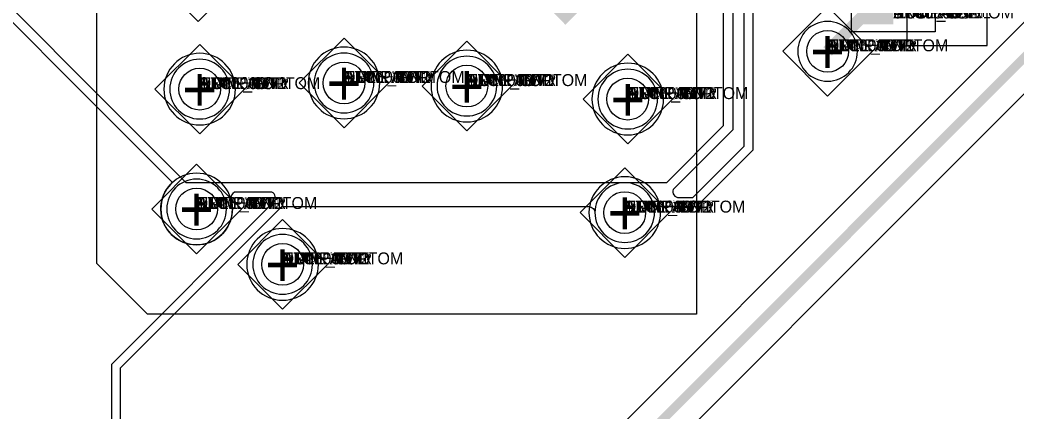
# Model space of a CAD drawing. Extents: x 0 to 323, y 0 to 320.
# Drawn here: x 155.11 to 171.82, y 55.01 to 61.58 of the extents above; entities that cross this region are included whole.
import ezdxf
from ezdxf.enums import TextEntityAlignment as Align

# ---------------------------------------------------------------- set-up
doc = ezdxf.new("R2010")
doc.units = 0
doc.header["$MEASUREMENT"] = 0
doc.layers.get('0').update_dxf_attribs({"linetype": 'CONTINUOUS'})
for name, color, linetype in [('CDN_FIGURES', 7, 'CONTINUOUS'), ('ETCH_BOTTOM', 7, 'CONTINUOUS'), ('ETCH_GND', 3, 'CONTINUOUS'), ('ETCH_INT1', 4, 'CONTINUOUS'), ('ETCH_INT2', 5, 'CONTINUOUS'), ('ETCH_PWR', 6, 'CONTINUOUS'), ('ETCH_TOP', 2, 'CONTINUOUS'), ('MANUFACTURING_NCLEGEND-1-6', 8, 'CONTINUOUS'), ('PACKAGE_GEOMETRY_ASSEMBLY_TOP', 11, 'CONTINUOUS')]:
    doc.layers.add(name, color=color, linetype=linetype)

# ---------------------------------------------------------------- blocks, each defined once
blk = doc.blocks.new('FIGURE_DIAMOND')
at = {"layer": 'CDN_FIGURES'}
blk.add_lwpolyline([(-0.5, 0), (0, 0.5), (0.5, 0), (0, -0.5)], close=True, dxfattribs=at)
blk = doc.blocks.new('PAD_INFO')
for tag in ['SHAPE_TYPE', 'PAD_HEIGHT', 'PAD_LAYER', 'PAD_TYPE', 'PAD_WIDTH']:
    blk.add_attdef(tag, (0, 0), '', height=0.2)
at = {"flags": 2}
blk.add_attdef('CDN_TYPE', (0, 0), '', height=0.2, dxfattribs=at)
blk = doc.blocks.new('DRILL_INFO')
at = {"flags": 2}
blk.add_attdef('CDN_TYPE', (0, 0), '', height=0.2, dxfattribs=at)
for tag in ['FSHAPE', 'FCHAR', 'DRILL_HEIGHT', 'DIAMETER', 'PLATED', 'DRILL_WIDTH']:
    blk.add_attdef(tag, (0, 0), '', height=0.2)
blk = doc.blocks.new('VIA0700X0300')
at = {"layer": 'ETCH_BOTTOM'}
blk.add_circle((0, 0), 0.35, dxfattribs=at)
at = {"layer": 'ETCH_GND'}
blk.add_circle((0, 0), 0.35, dxfattribs=at)
at = {"layer": 'ETCH_INT1'}
blk.add_circle((0, 0), 0.35, dxfattribs=at)
at = {"layer": 'ETCH_INT2'}
blk.add_circle((0, 0), 0.35, dxfattribs=at)
at = {"layer": 'ETCH_PWR'}
blk.add_circle((0, 0), 0.35, dxfattribs=at)
at = {"layer": 'ETCH_TOP'}
blk.add_circle((0, 0), 0.35, dxfattribs=at)
ref = blk.add_blockref('PAD_INFO', (0, 0))
ref.add_attrib('PAD_LAYER', 'ETCH_TOP', (0, 0), dxfattribs={"height": 0.2})
ref.add_attrib('SHAPE_TYPE', 'NULL', (0, 0), dxfattribs={"height": 0.2})
ref.add_attrib('PAD_TYPE', 'ANTIPAD', (0, 0), dxfattribs={"height": 0.2})
ref.add_attrib('PAD_WIDTH', '0.000000', (0, 0), dxfattribs={"height": 0.2})
ref.add_attrib('PAD_HEIGHT', '0.000000', (0, 0), dxfattribs={"height": 0.2})
ref = blk.add_blockref('PAD_INFO', (0, 0))
ref.add_attrib('PAD_LAYER', 'ETCH_GND', (0, 0), dxfattribs={"height": 0.2})
ref.add_attrib('SHAPE_TYPE', 'NULL', (0, 0), dxfattribs={"height": 0.2})
ref.add_attrib('PAD_TYPE', 'ANTIPAD', (0, 0), dxfattribs={"height": 0.2})
ref.add_attrib('PAD_WIDTH', '0.000000', (0, 0), dxfattribs={"height": 0.2})
ref.add_attrib('PAD_HEIGHT', '0.000000', (0, 0), dxfattribs={"height": 0.2})
ref = blk.add_blockref('PAD_INFO', (0, 0))
ref.add_attrib('PAD_LAYER', 'ETCH_INT1', (0, 0), dxfattribs={"height": 0.2})
ref.add_attrib('SHAPE_TYPE', 'NULL', (0, 0), dxfattribs={"height": 0.2})
ref.add_attrib('PAD_TYPE', 'ANTIPAD', (0, 0), dxfattribs={"height": 0.2})
ref.add_attrib('PAD_WIDTH', '0.000000', (0, 0), dxfattribs={"height": 0.2})
ref.add_attrib('PAD_HEIGHT', '0.000000', (0, 0), dxfattribs={"height": 0.2})
ref = blk.add_blockref('PAD_INFO', (0, 0))
ref.add_attrib('PAD_LAYER', 'ETCH_INT2', (0, 0), dxfattribs={"height": 0.2})
ref.add_attrib('SHAPE_TYPE', 'NULL', (0, 0), dxfattribs={"height": 0.2})
ref.add_attrib('PAD_TYPE', 'ANTIPAD', (0, 0), dxfattribs={"height": 0.2})
ref.add_attrib('PAD_WIDTH', '0.000000', (0, 0), dxfattribs={"height": 0.2})
ref.add_attrib('PAD_HEIGHT', '0.000000', (0, 0), dxfattribs={"height": 0.2})
ref = blk.add_blockref('PAD_INFO', (0, 0))
ref.add_attrib('PAD_LAYER', 'ETCH_PWR', (0, 0), dxfattribs={"height": 0.2})
ref.add_attrib('SHAPE_TYPE', 'NULL', (0, 0), dxfattribs={"height": 0.2})
ref.add_attrib('PAD_TYPE', 'ANTIPAD', (0, 0), dxfattribs={"height": 0.2})
ref.add_attrib('PAD_WIDTH', '0.000000', (0, 0), dxfattribs={"height": 0.2})
ref.add_attrib('PAD_HEIGHT', '0.000000', (0, 0), dxfattribs={"height": 0.2})
ref = blk.add_blockref('PAD_INFO', (0, 0))
ref.add_attrib('PAD_LAYER', 'ETCH_BOTTOM', (0, 0), dxfattribs={"height": 0.2})
ref.add_attrib('SHAPE_TYPE', 'NULL', (0, 0), dxfattribs={"height": 0.2})
ref.add_attrib('PAD_TYPE', 'ANTIPAD', (0, 0), dxfattribs={"height": 0.2})
ref.add_attrib('PAD_WIDTH', '0.000000', (0, 0), dxfattribs={"height": 0.2})
ref.add_attrib('PAD_HEIGHT', '0.000000', (0, 0), dxfattribs={"height": 0.2})
ref = blk.add_blockref('PAD_INFO', (0, 0))
ref.add_attrib('PAD_LAYER', 'ETCH_TOP', (0, 0), dxfattribs={"height": 0.2})
ref.add_attrib('SHAPE_TYPE', 'NULL', (0, 0), dxfattribs={"height": 0.2})
ref.add_attrib('PAD_TYPE', 'THERMAL', (0, 0), dxfattribs={"height": 0.2})
ref.add_attrib('PAD_WIDTH', '0.000000', (0, 0), dxfattribs={"height": 0.2})
ref.add_attrib('PAD_HEIGHT', '0.000000', (0, 0), dxfattribs={"height": 0.2})
ref = blk.add_blockref('PAD_INFO', (0, 0))
ref.add_attrib('PAD_LAYER', 'ETCH_GND', (0, 0), dxfattribs={"height": 0.2})
ref.add_attrib('SHAPE_TYPE', 'NULL', (0, 0), dxfattribs={"height": 0.2})
ref.add_attrib('PAD_TYPE', 'THERMAL', (0, 0), dxfattribs={"height": 0.2})
ref.add_attrib('PAD_WIDTH', '0.000000', (0, 0), dxfattribs={"height": 0.2})
ref.add_attrib('PAD_HEIGHT', '0.000000', (0, 0), dxfattribs={"height": 0.2})
ref = blk.add_blockref('PAD_INFO', (0, 0))
ref.add_attrib('PAD_LAYER', 'ETCH_INT1', (0, 0), dxfattribs={"height": 0.2})
ref.add_attrib('SHAPE_TYPE', 'NULL', (0, 0), dxfattribs={"height": 0.2})
ref.add_attrib('PAD_TYPE', 'THERMAL', (0, 0), dxfattribs={"height": 0.2})
ref.add_attrib('PAD_WIDTH', '0.000000', (0, 0), dxfattribs={"height": 0.2})
ref.add_attrib('PAD_HEIGHT', '0.000000', (0, 0), dxfattribs={"height": 0.2})
ref = blk.add_blockref('PAD_INFO', (0, 0))
ref.add_attrib('PAD_LAYER', 'ETCH_INT2', (0, 0), dxfattribs={"height": 0.2})
ref.add_attrib('SHAPE_TYPE', 'NULL', (0, 0), dxfattribs={"height": 0.2})
ref.add_attrib('PAD_TYPE', 'THERMAL', (0, 0), dxfattribs={"height": 0.2})
ref.add_attrib('PAD_WIDTH', '0.000000', (0, 0), dxfattribs={"height": 0.2})
ref.add_attrib('PAD_HEIGHT', '0.000000', (0, 0), dxfattribs={"height": 0.2})
ref = blk.add_blockref('PAD_INFO', (0, 0))
ref.add_attrib('PAD_LAYER', 'ETCH_PWR', (0, 0), dxfattribs={"height": 0.2})
ref.add_attrib('SHAPE_TYPE', 'NULL', (0, 0), dxfattribs={"height": 0.2})
ref.add_attrib('PAD_TYPE', 'THERMAL', (0, 0), dxfattribs={"height": 0.2})
ref.add_attrib('PAD_WIDTH', '0.000000', (0, 0), dxfattribs={"height": 0.2})
ref.add_attrib('PAD_HEIGHT', '0.000000', (0, 0), dxfattribs={"height": 0.2})
ref = blk.add_blockref('PAD_INFO', (0, 0))
ref.add_attrib('PAD_LAYER', 'ETCH_BOTTOM', (0, 0), dxfattribs={"height": 0.2})
ref.add_attrib('SHAPE_TYPE', 'NULL', (0, 0), dxfattribs={"height": 0.2})
ref.add_attrib('PAD_TYPE', 'THERMAL', (0, 0), dxfattribs={"height": 0.2})
ref.add_attrib('PAD_WIDTH', '0.000000', (0, 0), dxfattribs={"height": 0.2})
ref.add_attrib('PAD_HEIGHT', '0.000000', (0, 0), dxfattribs={"height": 0.2})
ref = blk.add_blockref('PAD_INFO', (0, 0))
ref.add_attrib('PAD_LAYER', 'ETCH_TOP', (0, 0), dxfattribs={"height": 0.2})
ref.add_attrib('SHAPE_TYPE', 'CIRCLE', (0, 0), dxfattribs={"height": 0.2})
ref.add_attrib('PAD_TYPE', 'REGULAR', (0, 0), dxfattribs={"height": 0.2})
ref.add_attrib('PAD_WIDTH', '0.700000', (0, 0), dxfattribs={"height": 0.2})
ref.add_attrib('PAD_HEIGHT', '0.700000', (0, 0), dxfattribs={"height": 0.2})
ref = blk.add_blockref('PAD_INFO', (0, 0))
ref.add_attrib('PAD_LAYER', 'ETCH_GND', (0, 0), dxfattribs={"height": 0.2})
ref.add_attrib('SHAPE_TYPE', 'CIRCLE', (0, 0), dxfattribs={"height": 0.2})
ref.add_attrib('PAD_TYPE', 'REGULAR', (0, 0), dxfattribs={"height": 0.2})
ref.add_attrib('PAD_WIDTH', '0.700000', (0, 0), dxfattribs={"height": 0.2})
ref.add_attrib('PAD_HEIGHT', '0.700000', (0, 0), dxfattribs={"height": 0.2})
ref = blk.add_blockref('PAD_INFO', (0, 0))
ref.add_attrib('PAD_LAYER', 'ETCH_INT1', (0, 0), dxfattribs={"height": 0.2})
ref.add_attrib('SHAPE_TYPE', 'CIRCLE', (0, 0), dxfattribs={"height": 0.2})
ref.add_attrib('PAD_TYPE', 'REGULAR', (0, 0), dxfattribs={"height": 0.2})
ref.add_attrib('PAD_WIDTH', '0.700000', (0, 0), dxfattribs={"height": 0.2})
ref.add_attrib('PAD_HEIGHT', '0.700000', (0, 0), dxfattribs={"height": 0.2})
ref = blk.add_blockref('PAD_INFO', (0, 0))
ref.add_attrib('PAD_LAYER', 'ETCH_INT2', (0, 0), dxfattribs={"height": 0.2})
ref.add_attrib('SHAPE_TYPE', 'CIRCLE', (0, 0), dxfattribs={"height": 0.2})
ref.add_attrib('PAD_TYPE', 'REGULAR', (0, 0), dxfattribs={"height": 0.2})
ref.add_attrib('PAD_WIDTH', '0.700000', (0, 0), dxfattribs={"height": 0.2})
ref.add_attrib('PAD_HEIGHT', '0.700000', (0, 0), dxfattribs={"height": 0.2})
ref = blk.add_blockref('PAD_INFO', (0, 0))
ref.add_attrib('PAD_LAYER', 'ETCH_PWR', (0, 0), dxfattribs={"height": 0.2})
ref.add_attrib('SHAPE_TYPE', 'CIRCLE', (0, 0), dxfattribs={"height": 0.2})
ref.add_attrib('PAD_TYPE', 'REGULAR', (0, 0), dxfattribs={"height": 0.2})
ref.add_attrib('PAD_WIDTH', '0.700000', (0, 0), dxfattribs={"height": 0.2})
ref.add_attrib('PAD_HEIGHT', '0.700000', (0, 0), dxfattribs={"height": 0.2})
ref = blk.add_blockref('PAD_INFO', (0, 0))
ref.add_attrib('PAD_LAYER', 'ETCH_BOTTOM', (0, 0), dxfattribs={"height": 0.2})
ref.add_attrib('SHAPE_TYPE', 'CIRCLE', (0, 0), dxfattribs={"height": 0.2})
ref.add_attrib('PAD_TYPE', 'REGULAR', (0, 0), dxfattribs={"height": 0.2})
ref.add_attrib('PAD_WIDTH', '0.700000', (0, 0), dxfattribs={"height": 0.2})
ref.add_attrib('PAD_HEIGHT', '0.700000', (0, 0), dxfattribs={"height": 0.2})
ref = blk.add_blockref('DRILL_INFO', (0, 0))
ref.add_attrib('DIAMETER', '0.300000', (0, 0), dxfattribs={"height": 0.2})
ref.add_attrib('PLATED', 'PLATED', (0, 0), dxfattribs={"height": 0.2})
ref.add_attrib('FSHAPE', 'DIAMOND', (0, 0), dxfattribs={"height": 0.2})
ref.add_attrib('FCHAR', '+', (0, 0), dxfattribs={"height": 0.2})
ref.add_attrib('DRILL_WIDTH', '1.500000', (0, 0), dxfattribs={"height": 0.2})
ref.add_attrib('DRILL_HEIGHT', '1.500000', (0, 0), dxfattribs={"height": 0.2})
for tag in ['CDN_TYPE', 'PIN']:
    blk.add_attdef(tag, (0, 0), '', height=0.2)
at = {"flags": 2}
for tag in ['PSTKNAME', 'BBV']:
    blk.add_attdef(tag, (0, 0), '', height=0.2, dxfattribs=at)
blk = doc.blocks.new('RC1400X0450TS')
at = {"layer": 'ETCH_TOP'}
blk.add_lwpolyline([(-0.7, -0.225), (-0.7, 0.225), (0.7, 0.225), (0.7, -0.225)], close=True, dxfattribs=at)
ref = blk.add_blockref('PAD_INFO', (0, 0))
ref.add_attrib('PAD_LAYER', 'ETCH_TOP', (0, 0), dxfattribs={"height": 0.2})
ref.add_attrib('SHAPE_TYPE', 'NULL', (0, 0), dxfattribs={"height": 0.2})
ref.add_attrib('PAD_TYPE', 'ANTIPAD', (0, 0), dxfattribs={"height": 0.2})
ref.add_attrib('PAD_WIDTH', '0.000000', (0, 0), dxfattribs={"height": 0.2})
ref.add_attrib('PAD_HEIGHT', '0.000000', (0, 0), dxfattribs={"height": 0.2})
ref = blk.add_blockref('PAD_INFO', (0, 0))
ref.add_attrib('PAD_LAYER', 'ETCH_GND', (0, 0), dxfattribs={"height": 0.2})
ref.add_attrib('SHAPE_TYPE', 'NULL', (0, 0), dxfattribs={"height": 0.2})
ref.add_attrib('PAD_TYPE', 'ANTIPAD', (0, 0), dxfattribs={"height": 0.2})
ref.add_attrib('PAD_WIDTH', '0.000000', (0, 0), dxfattribs={"height": 0.2})
ref.add_attrib('PAD_HEIGHT', '0.000000', (0, 0), dxfattribs={"height": 0.2})
ref = blk.add_blockref('PAD_INFO', (0, 0))
ref.add_attrib('PAD_LAYER', 'ETCH_INT1', (0, 0), dxfattribs={"height": 0.2})
ref.add_attrib('SHAPE_TYPE', 'NULL', (0, 0), dxfattribs={"height": 0.2})
ref.add_attrib('PAD_TYPE', 'ANTIPAD', (0, 0), dxfattribs={"height": 0.2})
ref.add_attrib('PAD_WIDTH', '0.000000', (0, 0), dxfattribs={"height": 0.2})
ref.add_attrib('PAD_HEIGHT', '0.000000', (0, 0), dxfattribs={"height": 0.2})
ref = blk.add_blockref('PAD_INFO', (0, 0))
ref.add_attrib('PAD_LAYER', 'ETCH_INT2', (0, 0), dxfattribs={"height": 0.2})
ref.add_attrib('SHAPE_TYPE', 'NULL', (0, 0), dxfattribs={"height": 0.2})
ref.add_attrib('PAD_TYPE', 'ANTIPAD', (0, 0), dxfattribs={"height": 0.2})
ref.add_attrib('PAD_WIDTH', '0.000000', (0, 0), dxfattribs={"height": 0.2})
ref.add_attrib('PAD_HEIGHT', '0.000000', (0, 0), dxfattribs={"height": 0.2})
ref = blk.add_blockref('PAD_INFO', (0, 0))
ref.add_attrib('PAD_LAYER', 'ETCH_PWR', (0, 0), dxfattribs={"height": 0.2})
ref.add_attrib('SHAPE_TYPE', 'NULL', (0, 0), dxfattribs={"height": 0.2})
ref.add_attrib('PAD_TYPE', 'ANTIPAD', (0, 0), dxfattribs={"height": 0.2})
ref.add_attrib('PAD_WIDTH', '0.000000', (0, 0), dxfattribs={"height": 0.2})
ref.add_attrib('PAD_HEIGHT', '0.000000', (0, 0), dxfattribs={"height": 0.2})
ref = blk.add_blockref('PAD_INFO', (0, 0))
ref.add_attrib('PAD_LAYER', 'ETCH_BOTTOM', (0, 0), dxfattribs={"height": 0.2})
ref.add_attrib('SHAPE_TYPE', 'NULL', (0, 0), dxfattribs={"height": 0.2})
ref.add_attrib('PAD_TYPE', 'ANTIPAD', (0, 0), dxfattribs={"height": 0.2})
ref.add_attrib('PAD_WIDTH', '0.000000', (0, 0), dxfattribs={"height": 0.2})
ref.add_attrib('PAD_HEIGHT', '0.000000', (0, 0), dxfattribs={"height": 0.2})
ref = blk.add_blockref('PAD_INFO', (0, 0))
ref.add_attrib('PAD_LAYER', 'ETCH_TOP', (0, 0), dxfattribs={"height": 0.2})
ref.add_attrib('SHAPE_TYPE', 'NULL', (0, 0), dxfattribs={"height": 0.2})
ref.add_attrib('PAD_TYPE', 'THERMAL', (0, 0), dxfattribs={"height": 0.2})
ref.add_attrib('PAD_WIDTH', '0.000000', (0, 0), dxfattribs={"height": 0.2})
ref.add_attrib('PAD_HEIGHT', '0.000000', (0, 0), dxfattribs={"height": 0.2})
ref = blk.add_blockref('PAD_INFO', (0, 0))
ref.add_attrib('PAD_LAYER', 'ETCH_GND', (0, 0), dxfattribs={"height": 0.2})
ref.add_attrib('SHAPE_TYPE', 'NULL', (0, 0), dxfattribs={"height": 0.2})
ref.add_attrib('PAD_TYPE', 'THERMAL', (0, 0), dxfattribs={"height": 0.2})
ref.add_attrib('PAD_WIDTH', '0.000000', (0, 0), dxfattribs={"height": 0.2})
ref.add_attrib('PAD_HEIGHT', '0.000000', (0, 0), dxfattribs={"height": 0.2})
ref = blk.add_blockref('PAD_INFO', (0, 0))
ref.add_attrib('PAD_LAYER', 'ETCH_INT1', (0, 0), dxfattribs={"height": 0.2})
ref.add_attrib('SHAPE_TYPE', 'NULL', (0, 0), dxfattribs={"height": 0.2})
ref.add_attrib('PAD_TYPE', 'THERMAL', (0, 0), dxfattribs={"height": 0.2})
ref.add_attrib('PAD_WIDTH', '0.000000', (0, 0), dxfattribs={"height": 0.2})
ref.add_attrib('PAD_HEIGHT', '0.000000', (0, 0), dxfattribs={"height": 0.2})
ref = blk.add_blockref('PAD_INFO', (0, 0))
ref.add_attrib('PAD_LAYER', 'ETCH_INT2', (0, 0), dxfattribs={"height": 0.2})
ref.add_attrib('SHAPE_TYPE', 'NULL', (0, 0), dxfattribs={"height": 0.2})
ref.add_attrib('PAD_TYPE', 'THERMAL', (0, 0), dxfattribs={"height": 0.2})
ref.add_attrib('PAD_WIDTH', '0.000000', (0, 0), dxfattribs={"height": 0.2})
ref.add_attrib('PAD_HEIGHT', '0.000000', (0, 0), dxfattribs={"height": 0.2})
ref = blk.add_blockref('PAD_INFO', (0, 0))
ref.add_attrib('PAD_LAYER', 'ETCH_PWR', (0, 0), dxfattribs={"height": 0.2})
ref.add_attrib('SHAPE_TYPE', 'NULL', (0, 0), dxfattribs={"height": 0.2})
ref.add_attrib('PAD_TYPE', 'THERMAL', (0, 0), dxfattribs={"height": 0.2})
ref.add_attrib('PAD_WIDTH', '0.000000', (0, 0), dxfattribs={"height": 0.2})
ref.add_attrib('PAD_HEIGHT', '0.000000', (0, 0), dxfattribs={"height": 0.2})
ref = blk.add_blockref('PAD_INFO', (0, 0))
ref.add_attrib('PAD_LAYER', 'ETCH_BOTTOM', (0, 0), dxfattribs={"height": 0.2})
ref.add_attrib('SHAPE_TYPE', 'NULL', (0, 0), dxfattribs={"height": 0.2})
ref.add_attrib('PAD_TYPE', 'THERMAL', (0, 0), dxfattribs={"height": 0.2})
ref.add_attrib('PAD_WIDTH', '0.000000', (0, 0), dxfattribs={"height": 0.2})
ref.add_attrib('PAD_HEIGHT', '0.000000', (0, 0), dxfattribs={"height": 0.2})
ref = blk.add_blockref('PAD_INFO', (0, 0))
ref.add_attrib('PAD_LAYER', 'ETCH_TOP', (0, 0), dxfattribs={"height": 0.2})
ref.add_attrib('SHAPE_TYPE', 'RECTANGLE', (0, 0), dxfattribs={"height": 0.2})
ref.add_attrib('PAD_TYPE', 'REGULAR', (0, 0), dxfattribs={"height": 0.2})
ref.add_attrib('PAD_WIDTH', '1.400000', (0, 0), dxfattribs={"height": 0.2})
ref.add_attrib('PAD_HEIGHT', '0.450000', (0, 0), dxfattribs={"height": 0.2})
ref = blk.add_blockref('PAD_INFO', (0, 0))
ref.add_attrib('PAD_LAYER', 'ETCH_GND', (0, 0), dxfattribs={"height": 0.2})
ref.add_attrib('SHAPE_TYPE', 'NULL', (0, 0), dxfattribs={"height": 0.2})
ref.add_attrib('PAD_TYPE', 'REGULAR', (0, 0), dxfattribs={"height": 0.2})
ref.add_attrib('PAD_WIDTH', '0.000000', (0, 0), dxfattribs={"height": 0.2})
ref.add_attrib('PAD_HEIGHT', '0.000000', (0, 0), dxfattribs={"height": 0.2})
ref = blk.add_blockref('PAD_INFO', (0, 0))
ref.add_attrib('PAD_LAYER', 'ETCH_INT1', (0, 0), dxfattribs={"height": 0.2})
ref.add_attrib('SHAPE_TYPE', 'NULL', (0, 0), dxfattribs={"height": 0.2})
ref.add_attrib('PAD_TYPE', 'REGULAR', (0, 0), dxfattribs={"height": 0.2})
ref.add_attrib('PAD_WIDTH', '0.000000', (0, 0), dxfattribs={"height": 0.2})
ref.add_attrib('PAD_HEIGHT', '0.000000', (0, 0), dxfattribs={"height": 0.2})
ref = blk.add_blockref('PAD_INFO', (0, 0))
ref.add_attrib('PAD_LAYER', 'ETCH_INT2', (0, 0), dxfattribs={"height": 0.2})
ref.add_attrib('SHAPE_TYPE', 'NULL', (0, 0), dxfattribs={"height": 0.2})
ref.add_attrib('PAD_TYPE', 'REGULAR', (0, 0), dxfattribs={"height": 0.2})
ref.add_attrib('PAD_WIDTH', '0.000000', (0, 0), dxfattribs={"height": 0.2})
ref.add_attrib('PAD_HEIGHT', '0.000000', (0, 0), dxfattribs={"height": 0.2})
ref = blk.add_blockref('PAD_INFO', (0, 0))
ref.add_attrib('PAD_LAYER', 'ETCH_PWR', (0, 0), dxfattribs={"height": 0.2})
ref.add_attrib('SHAPE_TYPE', 'NULL', (0, 0), dxfattribs={"height": 0.2})
ref.add_attrib('PAD_TYPE', 'REGULAR', (0, 0), dxfattribs={"height": 0.2})
ref.add_attrib('PAD_WIDTH', '0.000000', (0, 0), dxfattribs={"height": 0.2})
ref.add_attrib('PAD_HEIGHT', '0.000000', (0, 0), dxfattribs={"height": 0.2})
ref = blk.add_blockref('PAD_INFO', (0, 0))
ref.add_attrib('PAD_LAYER', 'ETCH_BOTTOM', (0, 0), dxfattribs={"height": 0.2})
ref.add_attrib('SHAPE_TYPE', 'NULL', (0, 0), dxfattribs={"height": 0.2})
ref.add_attrib('PAD_TYPE', 'REGULAR', (0, 0), dxfattribs={"height": 0.2})
ref.add_attrib('PAD_WIDTH', '0.000000', (0, 0), dxfattribs={"height": 0.2})
ref.add_attrib('PAD_HEIGHT', '0.000000', (0, 0), dxfattribs={"height": 0.2})
ref = blk.add_blockref('DRILL_INFO', (0, 0))
ref.add_attrib('DIAMETER', '0.000000', (0, 0), dxfattribs={"height": 0.2})
ref.add_attrib('PLATED', 'PLATED', (0, 0), dxfattribs={"height": 0.2})
ref.add_attrib('FSHAPE', 'NULL', (0, 0), dxfattribs={"height": 0.2})
ref.add_attrib('DRILL_WIDTH', '0.000000', (0, 0), dxfattribs={"height": 0.2})
ref.add_attrib('DRILL_HEIGHT', '0.000000', (0, 0), dxfattribs={"height": 0.2})
for tag in ['CDN_TYPE', 'PIN']:
    blk.add_attdef(tag, (0, 0), '', height=0.2)
at = {"flags": 2}
for tag in ['PSTKNAME', 'BBV']:
    blk.add_attdef(tag, (0, 0), '', height=0.2, dxfattribs=at)
blk = doc.blocks.new('F364')
at = {"layer": 'PACKAGE_GEOMETRY_ASSEMBLY_TOP'}
blk.add_lwpolyline([(0.225, -1.75), (1.575, -1.75), (1.575, 0.45), (0.225, 0.45)], close=True, dxfattribs=at)
at = {"layer": 'ETCH_TOP'}
ref = blk.add_blockref('RC1400X0450TS', (0, -1.3), dxfattribs=at)
ref.add_attrib('CDN_TYPE', 'PIN', (0, 0), dxfattribs={"height": 0.2})
ref.add_attrib('PIN', '2', (0, 0), dxfattribs={"height": 0.2})
at = {"flags": 2}
for tag in ['SYMBOL_TYPE', 'CDN_TYPE', 'REFDES']:
    blk.add_attdef(tag, (0, 0), '', height=0.2, dxfattribs=at)

msp = doc.modelspace()

# ---------------------------------------------------------------- linework, layer by layer
at = {"layer": 'ETCH_BOTTOM'}
for points in [[(158.125, 61.017, 1), (158.125, 59.817, 1)], [(160.544, 61.12, 1), (160.544, 59.92, 1)], [(162.603, 61.068, 1), (162.603, 59.868, 1)], [(165.3, 60.85, 1), (165.3, 59.65, 1)], [(158.074, 59.01, 1), (158.074, 57.81, 1)], [(165.25, 58.95, 1), (165.25, 57.75, 1)], [(159.515, 58.083, 1), (159.515, 56.883, 1)]]:
    msp.add_lwpolyline(points, format="xyb", close=True, dxfattribs=at)
at = {"layer": 'ETCH_GND'}
for points in [[(161.044, 60.52, 1), (160.044, 60.52, 1)], [(158.625, 60.417, 1), (157.625, 60.417, 1)], [(163.103, 60.468, 1), (162.103, 60.468, 1)], [(165.8, 60.25, 1), (164.8, 60.25, 1)], [(158.574, 58.41, 1), (157.574, 58.41, 1)], [(165.75, 58.35, 1), (164.75, 58.35, 1)], [(160.015, 57.483, 1), (159.015, 57.483, 1)]]:
    msp.add_lwpolyline(points, format="xyb", close=True, dxfattribs=at)
at = {"layer": 'ETCH_INT1'}
for points in [[(166.9, 77.2), (166.9, 70.791), (166.863, 70.781, 0.75525), (166.863, 69.819), (166.9, 69.808), (166.9, 59.8), (165.95, 58.85), (157.9, 58.85), (149.05, 67.7), (149.05, 102.1)], [(156.8, 43), (156.8, 55.75), (159.5, 58.45), (164.649, 58.45, -0.413636), (164.75, 58.349, 0.997603), (165.75, 58.349, -0.413636), (165.851, 58.45), (166.45, 58.45), (167.4, 59.4), (167.4, 69.999), (167.409, 70.013, 0.316177), (167.409, 70.588), (167.4, 70.601), (167.4, 77.6)], [(167.059, 77.359), (167.059, 70.672), (167.05, 70.669), (167.05, 69.93), (167.059, 69.928), (167.059, 59.734), (166.063, 58.739, 0.529074), (166.157, 58.6), (166.388, 58.6), (167.25, 59.462), (167.25, 77.538)], [(156.65, 42.938), (156.65, 55.812), (159.364, 58.527, 0.529023), (159.333, 58.691), (158.709, 58.691, 0.374267), (158.652, 58.571, -1.710308), (157.636, 58.82), (157.67, 58.856), (148.892, 67.634)]]:
    msp.add_lwpolyline(points, format="xyb", dxfattribs=at)
for points in [[(169.15, 61.05, 1), (168.15, 61.05, 1)], [(160.015, 57.483, 1), (159.015, 57.483, 1)]]:
    msp.add_lwpolyline(points, format="xyb", close=True, dxfattribs=at)
at = {"layer": 'ETCH_INT2'}
for points, format in [([(184.23, 75.5, 0.15, 0.15, 0), (184.23, 73.23, 0.15, 0.15, 0), (164.3, 53.3, 0.15, 0.15, 0), (164.3, 17.869, 0.15, 0.15, 0), (163.006, 16.575, 0.15, 0.15, 0), (134.669, 16.575, 0.15, 0.15, 0), (120.444, 30.8, 0.15, 0.15, 0), (105.2, 30.8, 0.15, 0.15, 0), (96.95, 39.05, 0.15, 0.15, 0), (90.963, 39.05, 0.15, 0.15, 0), (89.375, 40.638, 0.15, 0.15, 0), (89.375, 49.112, 0.15, 0.15, 0), (86.662, 51.825, 0.15, 0.15, 0), (85.825, 51.825, 0.15, 0.15, 0), (82.2, 55.45, 0.15, 0.15, 0)], "xyseb"), ([(120.62, 31.225), (134.845, 17), (158.901, 17, 0.569164), (158.99, 17.15, -1.683132), (161.01, 17.15, 0.569164), (161.099, 17), (161.441, 17, 0.569164), (161.53, 17.15, -1.111956), (163.643, 18.025, 0.569037), (163.812, 17.982), (163.875, 18.045), (163.875, 53.476), (183.805, 73.406), (183.805, 74.271)], "xyb"), ([(187.62, 74.315), (187.62, 71.185, -0.590873), (187.464, 71.099, 0.451835), (185.592, 70.55, -0.636779), (185.408, 70.55, 4.507415), (185.408, 69.45, -0.636779), (185.592, 69.45, 0.232087), (186.484, 68.732, -0.590771), (186.533, 68.561), (185.297, 67.325), (185.261, 67.325), (165.075, 47.139), (165.075, 16.705), (163.812, 15.442, -0.569037), (163.643, 15.485, 0.154807), (163.254, 16.062, -0.448627), (163.245, 16.213), (164.725, 17.693), (164.725, 53.124), (184.655, 73.054), (184.655, 74.271)], "xyb")]:
    msp.add_lwpolyline(points, format=format, dxfattribs=at)
for points in [[(161.044, 60.52, 1), (160.044, 60.52, 1)], [(158.625, 60.417, 1), (157.625, 60.417, 1)], [(163.103, 60.468, 1), (162.103, 60.468, 1)], [(165.8, 60.25, 1), (164.8, 60.25, 1)], [(158.574, 58.41, 1), (157.574, 58.41, 1)], [(165.75, 58.35, 1), (164.75, 58.35, 1)], [(160.015, 57.483, 1), (159.015, 57.483, 1)]]:
    msp.add_lwpolyline(points, format="xyb", close=True, dxfattribs=at)
at = {"layer": 'ETCH_PWR'}
for points in [[(169.15, 61.05, 1), (168.15, 61.05, 1)], [(161.044, 60.52, 1), (160.044, 60.52, 1)], [(158.625, 60.417, 1), (157.625, 60.417, 1)], [(163.103, 60.468, 1), (162.103, 60.468, 1)], [(165.8, 60.25, 1), (164.8, 60.25, 1)], [(158.574, 58.41, 1), (157.574, 58.41, 1)], [(165.75, 58.35, 1), (164.75, 58.35, 1)], [(160.015, 57.483, 1), (159.015, 57.483, 1)]]:
    msp.add_lwpolyline(points, format="xyb", close=True, dxfattribs=at)
at = {"layer": 'ETCH_TOP'}
msp.add_lwpolyline([(166.45, 61.9), (166.45, 56.65), (157.25, 56.65), (156.4, 57.5), (156.4, 63.5)], dxfattribs=at)
for points in [[(164.15, 61.6, 0.3, 0.3, 0), (165.25, 62.7, 0.3, 0.3, 0), (165.25, 62.85, 0.3, 0.3, 0)], [(169.75, 61.6, 0.2, 0.2, 0), (169.2, 61.6, 0.2, 0.2, 0), (168.65, 61.05, 0.2, 0.2, 0)]]:
    msp.add_lwpolyline(points, format="xyseb", dxfattribs=at)

# ---------------------------------------------------------------- block references
msp.add_blockref('F364', (169.75, 62.9))
for p in [(168.65, 61.05), (160.544, 60.52), (162.603, 60.468), (158.125, 60.417), (165.3, 60.25), (158.074, 58.41), (165.25, 58.35), (159.515, 57.483)]:
    msp.add_blockref('VIA0700X0300', p, dxfattribs=at)
at = {"layer": 'MANUFACTURING_NCLEGEND-1-6', "xscale": 1.5, "yscale": 1.5}
for p in [(158.1, 62.3), (168.65, 61.05), (160.544, 60.52), (162.603, 60.468), (158.125, 60.417), (165.3, 60.25), (158.074, 58.41), (165.25, 58.35), (159.515, 57.483)]:
    msp.add_blockref('FIGURE_DIAMOND', p, dxfattribs=at)

# ---------------------------------------------------------------- texts
at = {"layer": 'MANUFACTURING_NCLEGEND-1-6'}
for p in [(168.65, 61.05), (158.125, 60.417), (160.544, 60.52), (162.603, 60.468), (165.3, 60.25), (158.074, 58.41), (165.25, 58.35), (159.515, 57.483)]:
    msp.add_text('+', height=0.75, dxfattribs=at).set_placement(p, align=Align.MIDDLE_CENTER)

doc.saveas('drawing.dxf')
